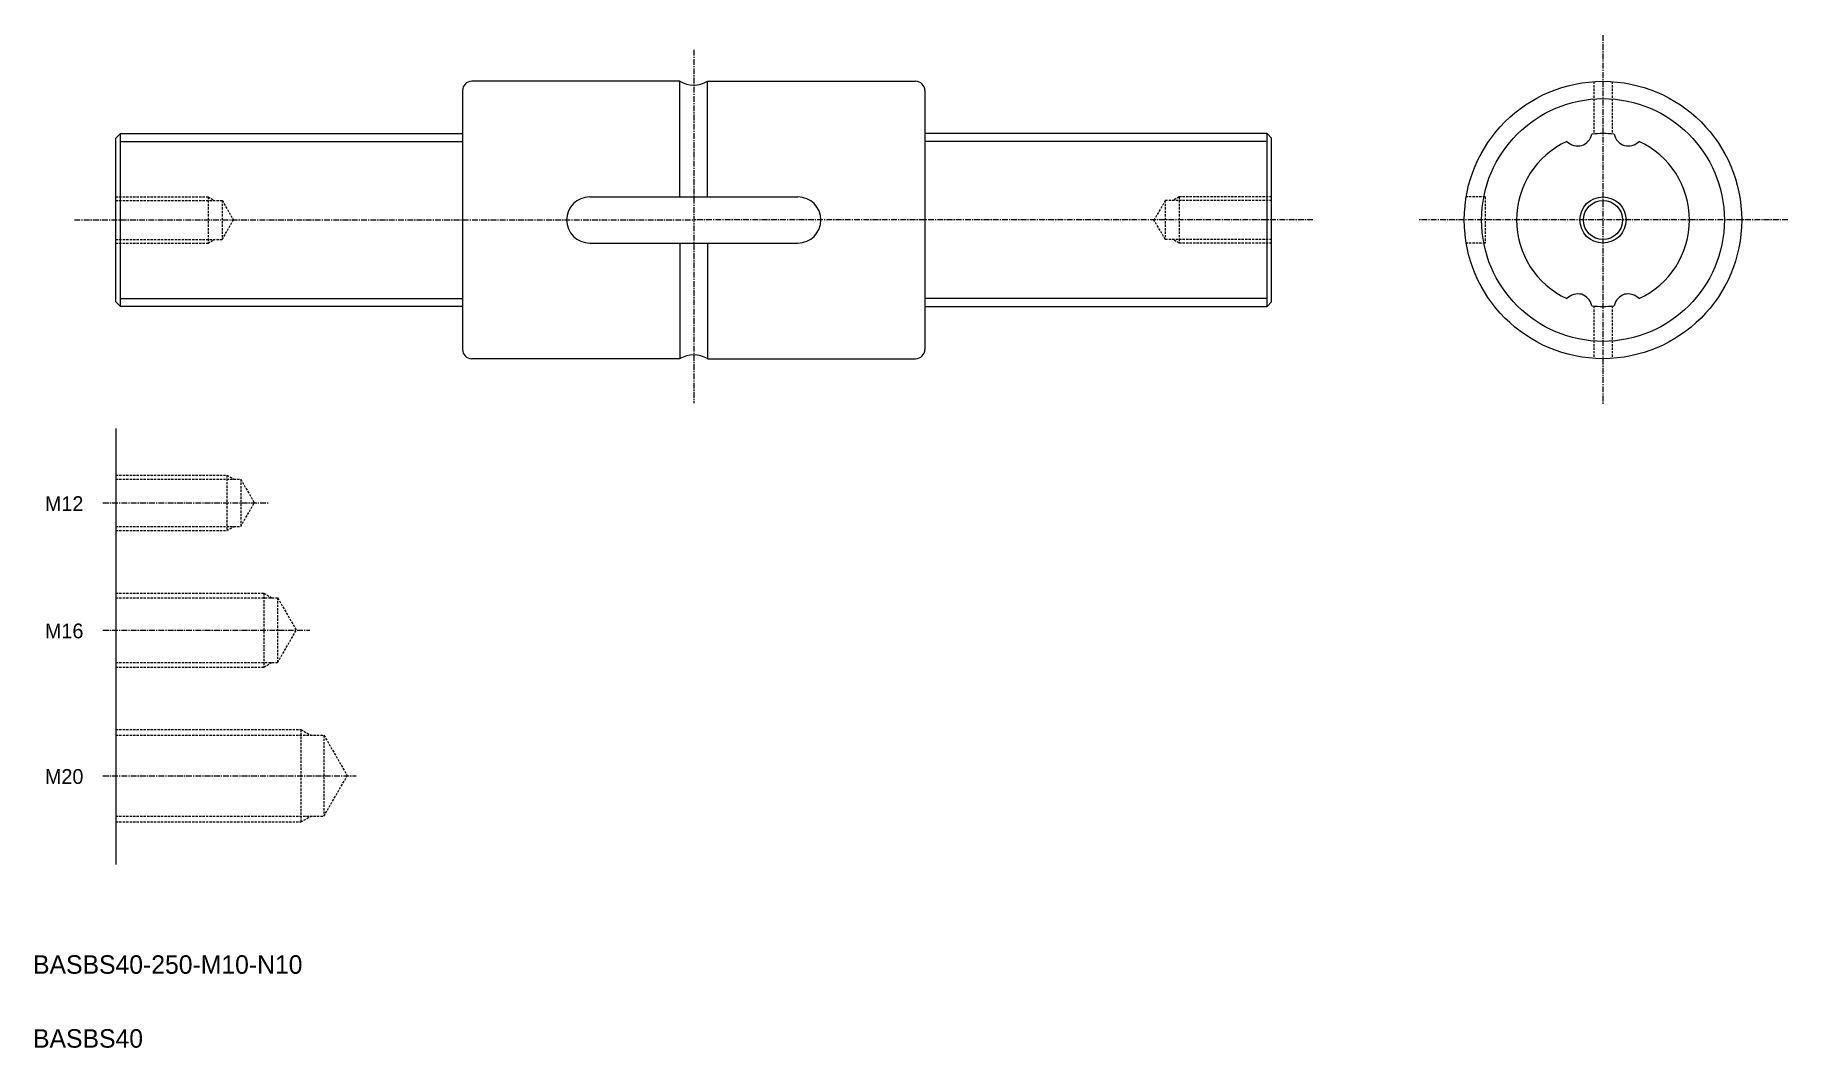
# Model space of a CAD drawing. Extents: x 87 to 466, y -53 to 166.
import ezdxf

# ---------------------------------------------------------------- set-up
doc = ezdxf.new("R2010")
doc.units = 0
doc.linetypes.add('CENTER', pattern=[2, 1.25, -0.25, 0.25, -0.25])
doc.linetypes.add('DASHED', pattern=[0.75, 0.5, -0.25])
doc.layers.get('0').update_dxf_attribs({"linetype": 'CONTINUOUS'})
doc.layers.add('CENTER', color=1, linetype='CENTER')

msp = doc.modelspace()

# ---------------------------------------------------------------- linework, layer by layer
at = {"color": 7, "linetype": 'CONTINUOUS'}
for p, q in [((226.6, 156.22), (181.6, 156.22)), ((226.6, 131.22), (226.6, 156.22)), ((232.6, 156.22), (277.6, 156.22)), ((232.6, 131.22), (232.6, 156.22)), ((179.6, 154.22), (179.6, 98.22)), ((279.6, 154.22), (279.6, 98.22)), ((104.6, 143.92), (105.6, 144.92)), ((105.6, 144.92), (179.6, 144.92)), ((105.6, 107.52), (105.6, 144.92)), ((353.6, 144.92), (279.6, 144.92)), ((353.6, 107.52), (353.6, 144.92)), ((354.6, 143.92), (353.6, 144.92)), ((104.6, 108.52), (104.6, 143.92)), ((105.6, 143.22), (179.6, 143.22)), ((353.6, 143.22), (279.6, 143.22)), ((354.6, 108.52), (354.6, 143.92)), ((207.1, 131.22), (252.1, 131.22)), ((207.1, 121.22), (252.1, 121.22)), ((226.6, 121.22), (226.6, 96.22)), ((232.6, 121.22), (232.6, 96.22)), ((104.6, 108.52), (105.6, 107.52)), ((105.6, 109.23), (179.6, 109.23)), ((179.6, 107.52), (105.6, 107.52)), ((353.6, 109.23), (279.6, 109.23)), ((279.6, 107.52), (353.6, 107.52)), ((354.6, 108.52), (353.6, 107.52)), ((226.6, 96.22), (181.6, 96.22)), ((232.6, 96.22), (277.6, 96.22)), ((104.6, 81.1), (104.6, -13.21))]:
    msp.add_line(p, q, dxfattribs=at)
at = {"color": 3, "linetype": 'DASHED'}
for p, q in [((424.27, 156.16), (424.27, 144.82)), ((428.27, 156.16), (428.27, 144.82)), ((104.6, 131.22), (124.6, 131.22)), ((104.6, 130.47), (127.6, 130.47)), ((124.6, 131.22), (124.6, 121.22)), ((124.6, 131.22), (125.9, 130.47)), ((127.6, 130.47), (127.6, 121.97)), ((127.6, 130.47), (130.05, 126.22)), ((331.6, 130.47), (329.14, 126.22)), ((331.6, 130.47), (331.6, 121.97)), ((354.6, 130.47), (331.6, 130.47)), ((334.6, 131.22), (333.3, 130.47)), ((334.6, 131.22), (334.6, 121.22)), ((354.6, 131.22), (334.6, 131.22)), ((400.77, 131.22), (396.69, 131.22)), ((400.77, 131.22), (400.77, 121.22)), ((127.6, 121.97), (130.05, 126.22)), ((331.6, 121.97), (329.14, 126.22)), ((104.6, 121.97), (127.6, 121.97)), ((124.6, 121.22), (125.9, 121.97)), ((354.6, 121.97), (331.6, 121.97)), ((334.6, 121.22), (333.3, 121.97)), ((104.6, 121.22), (124.6, 121.22)), ((354.6, 121.22), (334.6, 121.22)), ((400.77, 121.22), (396.69, 121.22)), ((424.27, 107.63), (424.27, 96.29)), ((428.27, 107.63), (428.27, 96.29)), ((104.6, 71.04), (128.6, 71.04)), ((104.6, 70.16), (131.6, 70.16)), ((128.6, 71.04), (128.6, 59.04)), ((128.6, 71.04), (130.11, 70.16)), ((131.6, 70.16), (131.6, 59.91)), ((131.6, 70.16), (134.56, 65.04)), ((131.6, 59.91), (134.56, 65.04)), ((104.6, 59.91), (131.6, 59.91)), ((104.6, 59.04), (128.6, 59.04)), ((128.6, 59.04), (130.11, 59.91)), ((104.6, 45.51), (136.6, 45.51)), ((136.6, 45.51), (136.6, 29.51)), ((136.6, 45.51), (138.33, 44.51)), ((104.6, 44.51), (139.6, 44.51)), ((139.6, 44.51), (143.64, 37.51)), ((139.6, 44.51), (139.6, 30.51)), ((139.6, 30.51), (143.64, 37.51)), ((104.6, 30.51), (139.6, 30.51)), ((136.6, 29.51), (138.33, 30.51)), ((104.6, 29.51), (136.6, 29.51)), ((104.6, 16.02), (144.6, 16.02)), ((144.6, 16.02), (144.6, -3.98)), ((144.6, 16.02), (146.76, 14.77)), ((104.6, 14.77), (149.6, 14.77)), ((149.6, 14.77), (154.65, 6.02)), ((149.6, 14.77), (149.6, -2.73)), ((149.6, -2.73), (154.65, 6.02)), ((104.6, -2.73), (149.6, -2.73)), ((144.6, -3.98), (146.76, -2.73)), ((104.6, -3.98), (144.6, -3.98))]:
    msp.add_line(p, q, dxfattribs=at)
at = {"color": 7, "linetype": 'CONTINUOUS'}
for radius in [30, 26.25, 4.25]:
    msp.add_circle((426.27, 126.22), radius, dxfattribs=at)
at = {"color": 3, "linetype": 'CONTINUOUS'}
msp.add_circle((426.27, 126.22), 5, dxfattribs=at)
at = {"color": 7, "linetype": 'CONTINUOUS'}
for centre, radius, start, end in [((181.6, 154.22), 2, 90, 180), ((229.6, 161.42), 6, 239.9999, 300), ((277.6, 154.22), 2, 0, 90), ((420.43, 145.63), 3.55, 290.281, 345.9616), ((426.27, 126.22), 18.7, 82.6368, 97.3632), ((432.12, 145.63), 3.55, 194.0384, 249.719), ((426.27, 126.22), 18.7, 114.6368, 245.3631), ((420.94, 145.78), 3.55, 226.0384, 281.719), ((431.61, 145.78), 3.55, 258.281, 313.9616), ((426.27, 126.22), 18.7, 294.6368, 65.3631), ((207.1, 126.22), 5, 90, 270), ((252.1, 126.22), 5, 270, 90), ((420.94, 106.67), 3.55, 78.281, 133.9616), ((420.43, 106.82), 3.55, 14.0384, 69.719), ((432.12, 106.82), 3.55, 110.281, 165.9616), ((431.61, 106.67), 3.55, 46.0384, 101.719), ((426.27, 126.22), 18.7, 262.6368, 277.3632), ((181.6, 98.22), 2, 180, 270), ((229.6, 91.03), 6, 60, 120), ((277.6, 98.22), 2, 270, 0)]:
    msp.add_arc(centre, radius, start, end, dxfattribs=at)
at = {"layer": 'CENTER', "color": 1, "linetype": 'CENTER'}
for p, q in [((426.27, 166.22), (426.27, 86.22)), ((229.6, 163.02), (229.6, 86.62)), ((95.65, 126.22), (229.6, 126.22)), ((363.54, 126.22), (229.6, 126.22)), ((466.27, 126.22), (386.27, 126.22)), ((101.81, 65.04), (137.55, 65.04)), ((101.81, 37.51), (146.59, 37.51)), ((101.81, 6.02), (156.6, 6.02))]:
    msp.add_line(p, q, dxfattribs=at)

# ---------------------------------------------------------------- texts
at = {"color": 7, "linetype": 'CONTINUOUS'}
for s, height, p in [('M12', 3.2, (89.26, 63.26)), ('M16', 3.2, (89.26, 35.73)), ('M20', 3.2, (89.26, 4.24)), ('BASBS40-250-M10-N10', 4, (86.69, -36.83)), ('BASBS40', 4, (86.69, -52.82))]:
    msp.add_text(s, height=height, dxfattribs=at).set_placement(p)

doc.saveas('drawing.dxf')
